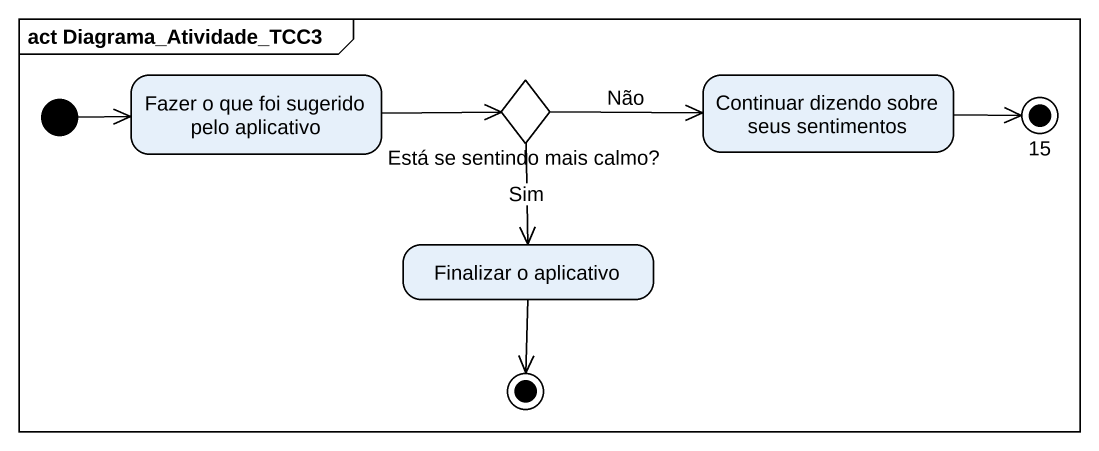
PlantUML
@startuml
mainframe act Diagrama_Atividade_TCC3
hide empty description
state "Fazer o que foi sugerido pelo aplicativo" as Fazer_o_que_foi_sugerido
state "Está se sentindo mais calmo?" as Está_se_sentindo_mais_calmo <<choice>>
state "Continuar dizendo sobre seus sentimentos" as Continuar_dizendo_sobre
state "15" as f15 <<end>>
state "Finalizar o aplicativo" as Finalizar_o_aplicativo
state final1 <<end>>
[*] -right-> Fazer_o_que_foi_sugerido
Fazer_o_que_foi_sugerido -right-> Está_se_sentindo_mais_calmo
Está_se_sentindo_mais_calmo -right-> Continuar_dizendo_sobre : Não
Está_se_sentindo_mais_calmo --> Finalizar_o_aplicativo : Sim
Continuar_dizendo_sobre -right-> f15
Finalizar_o_aplicativo --> final1
@enduml
